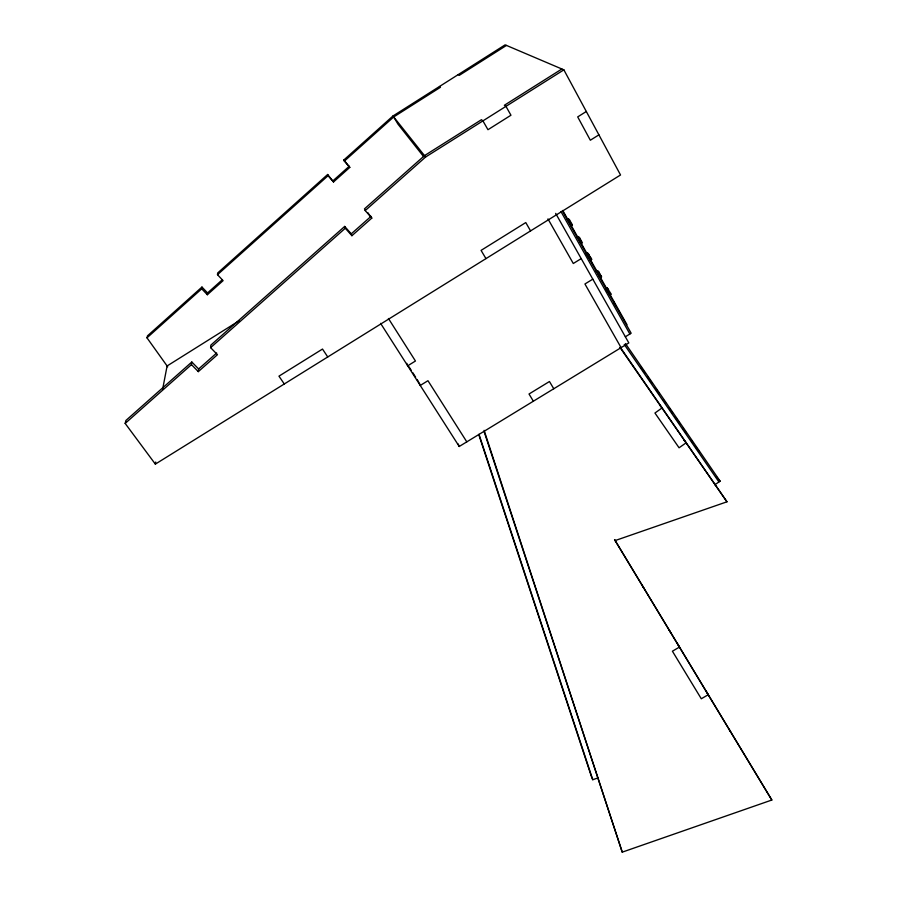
<?xml version="1.0" encoding="UTF-8"?>
<svg xmlns="http://www.w3.org/2000/svg" width="897" height="897" viewBox="0 0 897 897"><rect width="100%" height="100%" fill="white"/><g stroke="black" fill="none" stroke-linecap="round" stroke-linejoin="round"><path stroke-width="1.35" d="M198.327 371.627L198.629 368.97L191.812 362.007L191.465 364.619L198.327 371.627L217.455 354.696L210.616 347.644L210.851 345.121L344.683 226.425L351.265 233.848L351.904 235.709L371.795 218.094L367.759 212.6M207.353 294.732L207.566 292.938L201.96 287.051L201.724 288.823L207.353 294.732L223.106 280.649L217.5 274.695L217.668 272.991L327.652 174.489L333.527 181.945L349.808 167.391L343.876 159.958L392.942 116.016L505.123 44.85L563.865 69.843L620.533 174.982L155.349 464.119L125.165 423.418L125.916 420.469L191.812 362.007M155.349 464.119L155.719 462.022M162.649 389.197L167.1 365.965L239.409 320.599M167.705 366.817L146.985 337.833L147.5 335.826L201.96 287.051M146.985 337.833L201.724 288.823M217.5 274.695L328.055 175.711L327.652 174.489M349.808 167.391L344.358 161.112L393.682 116.958L440.472 87.267L439.485 86.493M207.566 292.938L222.265 279.786M333.09 180.689L349.292 166.214M125.165 423.418L191.465 364.619M210.616 347.644L345.278 228.242L344.683 226.425M371.795 218.094L365.214 210.571L425.615 157.009L563.865 69.843M198.629 368.97L216.648 353.026M351.265 233.848L371.044 216.345M714.842 484.817L720.089 481.128L625.467 343.573M506.457 45.422L459.275 75.348L458.188 74.63M561.87 68.991L504.349 105.274L505.964 106.351L510.954 115.231L487.968 129.706L482.922 120.871L481.454 119.705L424.505 155.618L364.485 208.855L365.214 210.571M586.313 111.497L577.702 116.902L590.338 140.224L598.904 134.864M566.938 219.451L568.238 218.655L569.449 219.731L572.342 224.889L571.041 225.696L568.149 220.539L569.449 219.731M577.018 237.38L578.307 236.584L579.552 237.716L582.422 242.829L581.121 243.625L578.262 238.524L579.552 237.716M587.557 253.055L586.279 253.851L590.383 260.108L591.672 259.311L587.557 253.055L591.672 259.311M581.211 258.616L573.295 263.505L547.966 218.902M587.546 255.051L588.836 254.255M596.146 271.41L597.424 270.614L598.736 271.869L601.539 276.87L600.261 277.666L598.007 273.663M597.447 272.666L598.736 271.869M592.805 279.146L584.934 283.99L621.083 347.644M607.191 287.993L605.912 288.778L610.027 295.035L611.306 294.25L607.191 287.993L608.301 289.966M607.247 290.09L608.525 289.305M625.344 336.779L631.152 333.224L562.352 210.851M380.597 323.357L459.23 446.482L628.819 342.923L555.658 213.374M478.785 434.641L591.235 775.961L592.76 779.717L598.007 777.89M484.122 431.614L622.238 852.15L771.835 800.023L614.669 539.747M615.163 540.566L726.962 501.804L620.242 347.24M571.12 223.79L572.342 224.889M601.539 276.87L597.424 270.614M345.278 228.242L351.904 235.709M659.878 405.332L662.121 407.9L654.945 413.024L679.074 447.794L686.194 442.77L683.839 440.035M328.055 175.711L333.527 181.945M716.468 476.924L720.089 481.128M726.962 501.804L620.006 347.498M392.942 116.016L425.615 157.009M423.664 156.683L397.988 124.167L393.682 116.958M641.019 367.333L644.988 373.096M647.365 376.549L652.119 383.468M655.292 388.076L659.261 393.828M663.219 399.591L665.608 403.056M668.77 407.664L672.739 413.416M675.116 416.881L679.87 423.788M683.043 428.396L686.216 433.004M690.97 439.922L693.359 443.376M694.94 445.674L699.694 452.593M624.256 344.448L718.923 481.947M284.282 383.983L278.956 376.157L322.505 349.056L327.741 356.961M409.01 366.806L411.207 370.259M412.676 372.558L415.614 377.155M417.083 379.465L418.551 381.763M388.435 318.491L415.446 361.02L407.709 365.808L406.801 363.363M466.799 441.851L427.959 380.709L420.256 385.452L419.28 382.907M533.367 401.206L529.017 394.007L549.457 381.517L553.774 388.749M641.916 584.956L643.754 588.006M677.28 643.429L679.478 647.062L672.414 651.211L701.297 698.774L708.249 694.715L705.95 690.914M668.781 629.447L670.721 632.665M729.138 729.407L771.835 800.023M614.546 539.646L730.573 731.773M485.961 258.616L481.072 250.386L525.777 222.568L530.564 230.899M562.767 210.447L626.981 324.692M613.683 301.919L616.407 306.763M561.017 211.681L629.862 334.02M568.238 218.655L570.548 222.759M578.307 236.584L581.166 241.663M343.876 159.958L344.358 161.112M458.21 443.993L459.23 446.482M478.987 434.26L592.76 779.717M484.111 430.347L622.238 852.15"/></g></svg>
